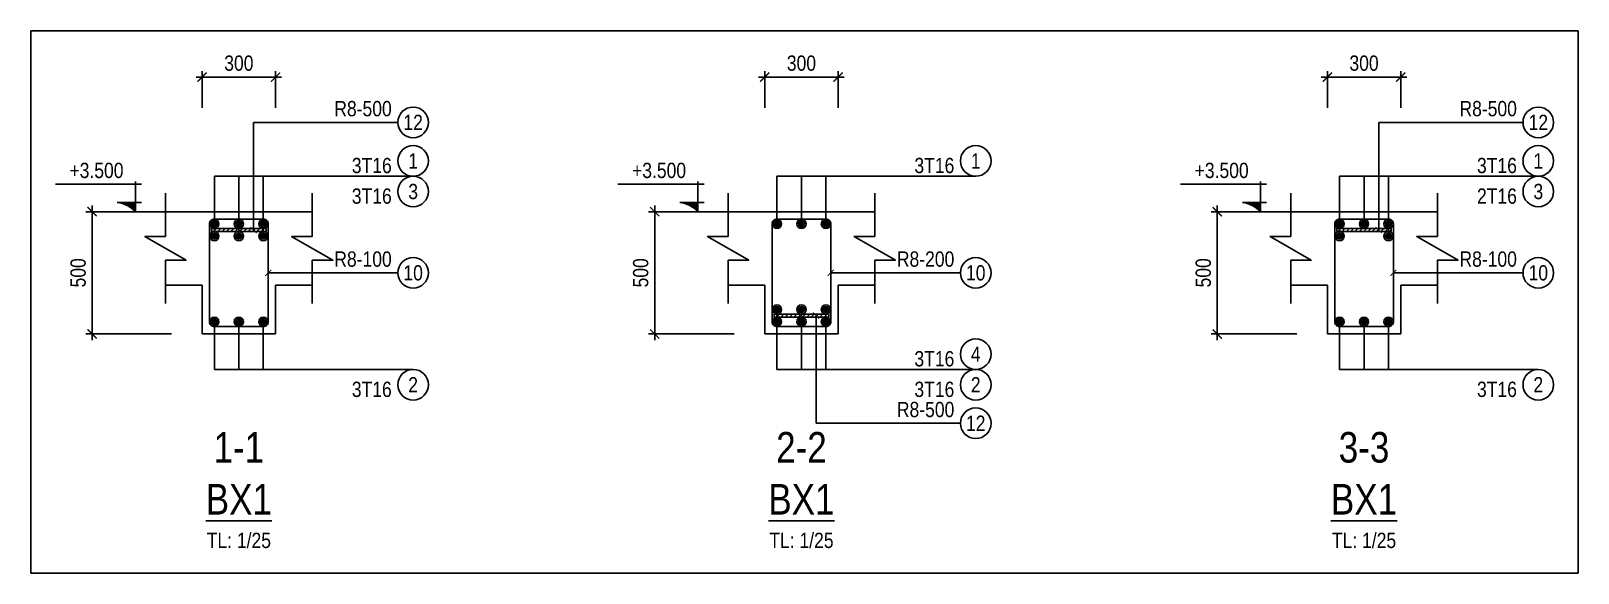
# Model space of a CAD drawing. Header units: millimetres. Extents: x -360107 to 123116000, y -52137 to 86044500.
# Drawn here: x 108546 to 114872, y 126638 to 128854 of the extents above; entities that cross this region are included whole.
import ezdxf
from ezdxf.enums import TextEntityAlignment as Align

# ---------------------------------------------------------------- set-up
doc = ezdxf.new("R2010")
doc.units = ezdxf.units.MM
doc.header["$LTSCALE"] = 100
doc.header["$MEASUREMENT"] = 0
doc.layers.get('Defpoints').update_dxf_attribs({"color": 250})
for name, color, linetype in [('04-GB-Dim', 146, 'Continuous'), ('05-GB-Hatch', 8, 'Continuous'), ('10-GB-Text', 4, 'Continuous'), ('11-GB-Cao Do', 7, 'Continuous'), ('19-GB-Tie', 210, 'Continuous')]:
    doc.layers.add(name, color=color, linetype=linetype)
for name, color, linetype, lineweight in [('18-GB-Reinf', 10, 'Continuous', 25), ('20-GB-GC', 145, 'Continuous', 25), ('21-GB-BD', 90, 'Continuous', 25), ('22-GB-NC', 8, 'Continuous', 25)]:
    doc.layers.add(name, color=color, linetype=linetype, lineweight=lineweight)
doc.layers.add('29-GB-Defpoints', color=8, linetype='Continuous', plot=False)
doc.styles.add('02-GB-VNI-Helve', font='VNI-Helve-Condense.TTF')
doc.styles.add('kata_text', font='VNI-Helve-Condense.TTF')
doc.styles.add('VNI-Helve', font='VNI-Helve-Condense.TTF')
doc.dimstyles.new('GB 25', dxfattribs={"dimscale": 0.25, "dimtxt": 250, "dimasz": 150, "dimexe": 100, "dimexo": 100, "dimgap": 100, "dimtad": 1, "dimdec": 0, "dimzin": 0, "dimdsep": 46, "dimtxsty": 'VNI-Helve', "dimblk": 'ARCHTICK', "dimcen": 100, "dimdle": 100, "dimclrd": 256, "dimclre": 256, "dimclrt": 71, "dimadec": 0, "dimazin": 0, "dimtfac": 1, "dimtdec": 0, "dimtix": 1, "dimtmove": 0, "dimatfit": 3, "dimfxl": 3.75, "dimtolj": 1, "dimtzin": 0, "dimarcsym": 0})
pattern_1 = [(45, (113066.5, 35129), (-8.8388348, 8.8388348), [])]

# ---------------------------------------------------------------- blocks, each defined once
blk = doc.blocks.new('*U20')
at = {"layer": '22-GB-NC'}
blk.add_lwpolyline([(300.8, 1.4), (65.8, 1.4), (65.8, 113.9), (-64.1, -111.1), (-64.1, 1.4), (-299.2, 1.4)], dxfattribs=at)
blk = doc.blocks.new('MC SAN')
at = {"layer": '21-GB-BD'}
for p, q in [((0, 0), (-50, 0)), ((0, -100), (-50, -100))]:
    blk.add_line(p, q, dxfattribs=at)
at = {"layer": '22-GB-NC', "xscale": 0.2500000000000001, "yscale": 0.2500000000000001, "zscale": 0.2500000000000001, "rotation": 90}
blk.add_blockref('*U20', (-49.6, -50.2), dxfattribs=at)
blk = doc.blocks.new('*U305')
at = {"layer": '19-GB-Tie'}
blk.add_lwpolyline([(0, -20), (200, -20, 0.414214), (220, 0), (220, 400, 0.414214), (200, 420), (0, 420, 0.414214), (-20, 400), (-20, 0, 0.414214)], format="xyb", close=True, dxfattribs=at)
blk = doc.blocks.new('_ArchTick')
at = {"color": 0, "linetype": 'ByBlock', "const_width": 0.15}
blk.add_lwpolyline([(-0.5, -0.5), (0.5, 0.5)], dxfattribs=at)
blk = doc.blocks.new('So hieu thep')
at = {"layer": '20-GB-GC', "color": 145}
blk.add_circle((0, 0), 200, dxfattribs=at)
at = {"layer": '10-GB-Text', "color": 141, "style": '02-GB-VNI-Helve'}
blk.add_attdef('A', text='', height=200, dxfattribs=at).set_placement((0, 0), align=Align.MIDDLE_CENTER)
blk = doc.blocks.new('CHAM THEP')
at = {"layer": '18-GB-Reinf'}
h = blk.add_hatch(color=256, dxfattribs=at)
h.dxf.hatch_style = 1
edge = h.paths.add_edge_path()
edge.add_arc((0, 0), 12.3, 0, 360)
blk.add_circle((0, 0), 12.3, dxfattribs=at)
blk = doc.blocks.new('*D306')
at = {"layer": '04-GB-Dim', "lineweight": -2, "transparency": 16777216}
for p, q in [((109221.5, 128665.5), (109571.5, 128665.5)), ((109246.5, 128540.5), (109246.5, 128690.5)), ((109546.5, 128540.5), (109546.5, 128690.5))]:
    blk.add_line(p, q, dxfattribs=at)
at = {"layer": 'Defpoints', "color": 0, "transparency": 16777216}
for p in [(109546.5, 128665.5), (109246.5, 128515.5), (109546.5, 128515.5)]:
    blk.add_point(p, dxfattribs=at)
at = {"layer": '04-GB-Dim', "lineweight": -2, "transparency": 16777216, "xscale": 37.5, "yscale": 37.5, "zscale": 37.5, "rotation": 180}
blk.add_blockref('_ArchTick', (109246.5, 128665.5), dxfattribs=at)
at = {"layer": '04-GB-Dim', "lineweight": -2, "transparency": 16777216, "xscale": 37.5, "yscale": 37.5, "zscale": 37.5}
blk.add_blockref('_ArchTick', (109546.5, 128665.5), dxfattribs=at)
at = {"layer": '04-GB-Dim', "color": 71, "transparency": 16777216, "insert": (109396.5, 128722.4), "char_height": 62.5, "attachment_point": 5, "style": 'VNI-Helve'}
blk.add_mtext('\\A1;300', dxfattribs=at)
blk = doc.blocks.new('*D307')
at = {"layer": '04-GB-Dim', "lineweight": -2, "transparency": 16777216}
for p, q in [((109121.5, 128115.5), (108771.5, 128115.5)), ((108796.5, 127590.5), (108796.5, 128140.5)), ((109121.5, 127615.5), (108771.5, 127615.5))]:
    blk.add_line(p, q, dxfattribs=at)
at = {"layer": 'Defpoints', "color": 0, "transparency": 16777216}
for p in [(108796.5, 128115.5), (109146.5, 128115.5), (109146.5, 127615.5)]:
    blk.add_point(p, dxfattribs=at)
at = {"layer": '04-GB-Dim', "lineweight": -2, "transparency": 16777216, "xscale": 37.5, "yscale": 37.5, "zscale": 37.5}
for p, rotation in [((108796.5, 128115.5), 90), ((108796.5, 127615.5), 270)]:
    blk.add_blockref('_ArchTick', p, dxfattribs=dict(at, rotation=rotation))
at = {"layer": '04-GB-Dim', "color": 71, "transparency": 16777216, "insert": (108739.6, 127865.5), "char_height": 62.5, "attachment_point": 5, "rotation": 90, "style": 'VNI-Helve'}
blk.add_mtext('\\A1;500', dxfattribs=at)
blk = doc.blocks.new('kata_block_TD')
at = {"color": 3, "lineweight": 25, "style": 'kata_text'}
blk.add_attdef('SSCALE', text='', height=2.5, dxfattribs=at).set_placement((0, -5), align=Align.CENTER)
at = {"layer": '10-GB-Text', "color": 4, "linetype": 'ByBlock', "lineweight": -2, "style": 'kata_text'}
for tag, p in [('SECTDET2', (0, 8.97)), ('SECTDET1', (0, 0.47))]:
    blk.add_attdef(tag, text='', height=5, dxfattribs=at).set_placement(p, align=Align.CENTER)
blk = doc.blocks.new('CAO DO DAM 2')
at = {"layer": '11-GB-Cao Do'}
h = blk.add_hatch(color=7, dxfattribs=at)
edge = h.paths.add_edge_path()
edge.add_line((405, -120), (523, -120))
edge.add_line((523, -120), (523, -180))
edge.add_ellipse((390, -294), major_axis=(0, 174), ratio=1, start_angle=-49.2955, end_angle=-4.9248)
at = {"layer": '11-GB-Cao Do', "color": 7}
for p, q in [((0, 0), (563, 0)), ((523, 17), (523, -180)), ((646, -180), (400, -180)), ((405, -120), (563, -120))]:
    blk.add_line(p, q, dxfattribs=at)
at = {"layer": '11-GB-Cao Do', "color": 7, "extrusion": (0, 0, -1)}
blk.add_ellipse((390, -294), major_axis=(0, 174), ratio=1, start_param=0.085793, end_param=0.860207, dxfattribs=at)
at = {"layer": '11-GB-Cao Do', "color": 7, "style": '02-GB-VNI-Helve'}
for tag, p in [('5', (269, 734)), ('4', (269, 573)), ('3', (269, 412)), ('1', (269, 251)), ('2', (269, 90))]:
    blk.add_attdef(tag, text='', height=100, dxfattribs=at).set_placement(p, align=Align.MIDDLE)
blk = doc.blocks.new('*D308')
at = {"layer": '04-GB-Dim', "lineweight": -2, "transparency": 16777216}
for p, q in [((111521.5, 128665.5), (111871.5, 128665.5)), ((111546.5, 128540.5), (111546.5, 128690.5)), ((111846.5, 128540.5), (111846.5, 128690.5))]:
    blk.add_line(p, q, dxfattribs=at)
at = {"layer": 'Defpoints', "color": 0, "transparency": 16777216}
for p in [(111846.5, 128665.5), (111546.5, 128515.5), (111846.5, 128515.5)]:
    blk.add_point(p, dxfattribs=at)
at = {"layer": '04-GB-Dim', "lineweight": -2, "transparency": 16777216, "xscale": 37.5, "yscale": 37.5, "zscale": 37.5, "rotation": 180}
blk.add_blockref('_ArchTick', (111546.5, 128665.5), dxfattribs=at)
at = {"layer": '04-GB-Dim', "lineweight": -2, "transparency": 16777216, "xscale": 37.5, "yscale": 37.5, "zscale": 37.5}
blk.add_blockref('_ArchTick', (111846.5, 128665.5), dxfattribs=at)
at = {"layer": '04-GB-Dim', "color": 71, "transparency": 16777216, "insert": (111696.5, 128722.4), "char_height": 62.5, "attachment_point": 5, "style": 'VNI-Helve'}
blk.add_mtext('\\A1;300', dxfattribs=at)
blk = doc.blocks.new('*D309')
at = {"layer": '04-GB-Dim', "lineweight": -2, "transparency": 16777216}
for p, q in [((111421.5, 128115.5), (111071.5, 128115.5)), ((111096.5, 127590.5), (111096.5, 128140.5)), ((111421.5, 127615.5), (111071.5, 127615.5))]:
    blk.add_line(p, q, dxfattribs=at)
at = {"layer": 'Defpoints', "color": 0, "transparency": 16777216}
for p in [(111096.5, 128115.5), (111446.5, 128115.5), (111446.5, 127615.5)]:
    blk.add_point(p, dxfattribs=at)
at = {"layer": '04-GB-Dim', "lineweight": -2, "transparency": 16777216, "xscale": 37.5, "yscale": 37.5, "zscale": 37.5}
for p, rotation in [((111096.5, 128115.5), 90), ((111096.5, 127615.5), 270)]:
    blk.add_blockref('_ArchTick', p, dxfattribs=dict(at, rotation=rotation))
at = {"layer": '04-GB-Dim', "color": 71, "transparency": 16777216, "insert": (111039.6, 127865.5), "char_height": 62.5, "attachment_point": 5, "rotation": 90, "style": 'VNI-Helve'}
blk.add_mtext('\\A1;500', dxfattribs=at)
blk = doc.blocks.new('*D310')
at = {"layer": '04-GB-Dim', "lineweight": -2, "transparency": 16777216}
for p, q in [((113821.5, 128665.5), (114171.5, 128665.5)), ((113846.5, 128540.5), (113846.5, 128690.5)), ((114146.5, 128540.5), (114146.5, 128690.5))]:
    blk.add_line(p, q, dxfattribs=at)
at = {"layer": 'Defpoints', "color": 0, "transparency": 16777216}
for p in [(114146.5, 128665.5), (113846.5, 128515.5), (114146.5, 128515.5)]:
    blk.add_point(p, dxfattribs=at)
at = {"layer": '04-GB-Dim', "lineweight": -2, "transparency": 16777216, "xscale": 37.5, "yscale": 37.5, "zscale": 37.5, "rotation": 180}
blk.add_blockref('_ArchTick', (113846.5, 128665.5), dxfattribs=at)
at = {"layer": '04-GB-Dim', "lineweight": -2, "transparency": 16777216, "xscale": 37.5, "yscale": 37.5, "zscale": 37.5}
blk.add_blockref('_ArchTick', (114146.5, 128665.5), dxfattribs=at)
at = {"layer": '04-GB-Dim', "color": 71, "transparency": 16777216, "insert": (113996.5, 128722.4), "char_height": 62.5, "attachment_point": 5, "style": 'VNI-Helve'}
blk.add_mtext('\\A1;300', dxfattribs=at)
blk = doc.blocks.new('*D311')
at = {"layer": '04-GB-Dim', "lineweight": -2, "transparency": 16777216}
for p, q in [((113721.5, 128115.5), (113371.5, 128115.5)), ((113396.5, 127590.5), (113396.5, 128140.5)), ((113721.5, 127615.5), (113371.5, 127615.5))]:
    blk.add_line(p, q, dxfattribs=at)
at = {"layer": 'Defpoints', "color": 0, "transparency": 16777216}
for p in [(113396.5, 128115.5), (113746.5, 128115.5), (113746.5, 127615.5)]:
    blk.add_point(p, dxfattribs=at)
at = {"layer": '04-GB-Dim', "lineweight": -2, "transparency": 16777216, "xscale": 37.5, "yscale": 37.5, "zscale": 37.5}
for p, rotation in [((113396.5, 128115.5), 90), ((113396.5, 127615.5), 270)]:
    blk.add_blockref('_ArchTick', p, dxfattribs=dict(at, rotation=rotation))
at = {"layer": '04-GB-Dim', "color": 71, "transparency": 16777216, "insert": (113339.6, 127865.5), "char_height": 62.5, "attachment_point": 5, "rotation": 90, "style": 'VNI-Helve'}
blk.add_mtext('\\A1;500', dxfattribs=at)

msp = doc.modelspace()

# ---------------------------------------------------------------- hatches: boundary and pattern name
at = {"layer": '05-GB-Hatch'}
h = msp.add_hatch(dxfattribs=at)
h.set_pattern_fill('ANSI31', color=256, scale=100, style=0)
h.set_pattern_definition(pattern_1)
h.paths.add_polyline_path([(109285, 128034.5), (109508, 128034.5), (109508, 128046.5), (109285, 128046.5)])
h = msp.add_hatch(dxfattribs=at)
h.set_pattern_fill('ANSI31', color=256, scale=100, style=0)
h.set_pattern_definition(pattern_1)
h.paths.add_polyline_path([(113885, 128034.5), (114108, 128034.5), (114108, 128046.5), (113885, 128046.5)])
h = msp.add_hatch(dxfattribs=at)
h.set_pattern_fill('ANSI31', color=256, scale=100, style=0)
h.set_pattern_definition(pattern_1)
h.paths.add_polyline_path([(111585, 127684.5), (111808, 127684.5), (111808, 127696.5), (111585, 127696.5)])

# ---------------------------------------------------------------- linework, layer by layer
for points in [[(109285, 128034.5), (109508, 128034.5), (109508, 128046.5), (109285, 128046.5)], [(113885, 128034.5), (114108, 128034.5), (114108, 128046.5), (113885, 128046.5)], [(111585, 127684.5), (111808, 127684.5), (111808, 127696.5), (111585, 127696.5)]]:
    msp.add_lwpolyline(points, close=True, dxfattribs=at)
at = {"layer": '21-GB-BD'}
for p, q in [((109246.5, 128115.5), (109546.5, 128115.5)), ((111546.5, 128115.5), (111846.5, 128115.5)), ((113846.5, 128115.5), (114146.5, 128115.5)), ((109246.5, 127615.5), (109246.5, 127815.5)), ((109546.5, 127615.5), (109546.5, 127815.5)), ((111546.5, 127615.5), (111546.5, 127815.5)), ((111846.5, 127615.5), (111846.5, 127815.5)), ((113846.5, 127615.5), (113846.5, 127815.5)), ((114146.5, 127615.5), (114146.5, 127815.5)), ((109246.5, 127615.5), (109546.5, 127615.5)), ((111546.5, 127615.5), (111846.5, 127615.5)), ((113846.5, 127615.5), (114146.5, 127615.5))]:
    msp.add_line(p, q, dxfattribs=at)
at = {"layer": '29-GB-Defpoints'}
msp.add_lwpolyline([(108546.5, 126638.2), (114871.5, 126638.2), (114871.5, 128854.3), (108546.5, 128854.3)], close=True, dxfattribs=at)

# ---------------------------------------------------------------- block references
at = {"layer": '04-GB-Dim', "xscale": 0.3125, "yscale": 0.3125}
for p in [(110109, 127865.5), (112409, 127865.5), (114709, 127865.5)]:
    msp.add_blockref('So hieu thep', p, dxfattribs=at).add_auto_attribs({'A': '10'})
at = {"layer": '10-GB-Text', "xscale": 0.3125, "yscale": 0.3125}
for p, values in [((110109, 128480.5), {'A': '12'}), ((114709, 128480.5), {'A': '12'}), ((110109, 128323), {'A': '1'}), ((112409, 128323), {'A': '1'}), ((114709, 128323), {'A': '1'}), ((110109, 128198), {'A': '3'}), ((114709, 128198), {'A': '3'}), ((112409, 127533), {'A': '4'}), ((110109, 127408), {'A': '2'}), ((112409, 127408), {'A': '2'}), ((114709, 127408), {'A': '2'}), ((112409, 127250.5), {'A': '12'})]:
    msp.add_blockref('So hieu thep', p, dxfattribs=at).add_auto_attribs(values)
at = {"layer": '10-GB-Text'}
ref = msp.add_blockref('CAO DO DAM 2', (108646.5, 128228), dxfattribs=dict(at, xscale=0.625, yscale=0.625, zscale=0.625))
ref.add_attrib('2', '+3.500', dxfattribs={"layer": '11-GB-Cao Do', "color": 7, "height": 62.5, "style": '02-GB-VNI-Helve'}).set_placement((108814.4, 128284.3), align=Align.MIDDLE)
ref = msp.add_blockref('CAO DO DAM 2', (110946.5, 128228), dxfattribs=dict(at, xscale=0.625, yscale=0.625, zscale=0.625))
ref.add_attrib('2', '+3.500', dxfattribs={"layer": '11-GB-Cao Do', "color": 7, "height": 62.5, "style": '02-GB-VNI-Helve'}).set_placement((111114.4, 128284.3), align=Align.MIDDLE)
ref = msp.add_blockref('CAO DO DAM 2', (113246.5, 128228), dxfattribs=dict(at, xscale=0.625, yscale=0.625, zscale=0.625))
ref.add_attrib('2', '+3.500', dxfattribs={"layer": '11-GB-Cao Do', "color": 7, "height": 62.5, "style": '02-GB-VNI-Helve'}).set_placement((113414.4, 128284.3), align=Align.MIDDLE)
ref = msp.add_blockref('kata_block_TD', (109396.5, 126865.5), dxfattribs=dict(at, xscale=25, yscale=25, zscale=25))
ref.add_attrib('SECTDET1', '%%UBX1', dxfattribs={"linetype": 'ByBlock', "lineweight": -2, "height": 125, "style": 'kata_text'}).set_placement((109396.5, 126877.3), align=Align.CENTER)
ref.add_attrib('SECTDET2', '1-1', dxfattribs={"color": 1, "linetype": 'ByBlock', "lineweight": -2, "height": 125, "style": 'kata_text'}).set_placement((109396.5, 127089.8), align=Align.CENTER)
ref.add_attrib('SSCALE', 'TL: 1/25', dxfattribs={"layer": '0', "color": 3, "lineweight": 25, "height": 62.5, "style": 'kata_text'}).set_placement((109396.5, 126740.5), align=Align.CENTER)
ref = msp.add_blockref('kata_block_TD', (111696.5, 126865.5), dxfattribs=dict(at, xscale=25, yscale=25, zscale=25))
ref.add_attrib('SECTDET1', '%%UBX1', dxfattribs={"linetype": 'ByBlock', "lineweight": -2, "height": 125, "style": 'kata_text'}).set_placement((111696.5, 126877.3), align=Align.CENTER)
ref.add_attrib('SECTDET2', '2-2', dxfattribs={"color": 1, "linetype": 'ByBlock', "lineweight": -2, "height": 125, "style": 'kata_text'}).set_placement((111696.5, 127089.8), align=Align.CENTER)
ref.add_attrib('SSCALE', 'TL: 1/25', dxfattribs={"layer": '0', "color": 3, "lineweight": 25, "height": 62.5, "style": 'kata_text'}).set_placement((111696.5, 126740.5), align=Align.CENTER)
ref = msp.add_blockref('kata_block_TD', (113996.5, 126865.5), dxfattribs=dict(at, xscale=25, yscale=25, zscale=25))
ref.add_attrib('SECTDET1', '%%UBX1', dxfattribs={"linetype": 'ByBlock', "lineweight": -2, "height": 125, "style": 'kata_text'}).set_placement((113996.5, 126877.3), align=Align.CENTER)
ref.add_attrib('SECTDET2', '3-3', dxfattribs={"color": 1, "linetype": 'ByBlock', "lineweight": -2, "height": 125, "style": 'kata_text'}).set_placement((113996.5, 127089.8), align=Align.CENTER)
ref.add_attrib('SSCALE', 'TL: 1/25', dxfattribs={"layer": '0', "color": 3, "lineweight": 25, "height": 62.5, "style": 'kata_text'}).set_placement((113996.5, 126740.5), align=Align.CENTER)
at = {"layer": '18-GB-Reinf'}
for p in [(109296.5, 128065.5), (109296.5, 128015.5), (109396.5, 128065.5), (109396.5, 128015.5), (109496.5, 128065.5), (109496.5, 128015.5), (111596.5, 128065.5), (111696.5, 128065.5), (111796.5, 128065.5), (113896.5, 128065.5), (113896.5, 128015.5), (113996.5, 128065.5), (114096.5, 128065.5), (114096.5, 128015.5), (111596.5, 127715.5), (111696.5, 127715.5), (111796.5, 127715.5), (109296.5, 127665.5), (109396.5, 127665.5), (109496.5, 127665.5), (111596.5, 127665.5), (111696.5, 127665.5), (111796.5, 127665.5), (113896.5, 127665.5), (113996.5, 127665.5), (114096.5, 127665.5)]:
    msp.add_blockref('CHAM THEP', p, dxfattribs=at)
at = {"layer": '19-GB-Tie'}
for p in [(109296.5, 127665.5), (111596.5, 127665.5), (113896.5, 127665.5)]:
    msp.add_blockref('*U305', p, dxfattribs=at)
at = {"layer": '21-GB-BD', "xscale": 3, "yscale": 3}
for p in [(109246.5, 128115.5), (111546.5, 128115.5), (113846.5, 128115.5)]:
    msp.add_blockref('MC SAN', p, dxfattribs=at)
at = {"layer": '21-GB-BD', "xscale": 3, "yscale": 3, "rotation": 179.9999999662073}
for p in [(109546.5, 127815.5), (111846.5, 127815.5), (114146.5, 127815.5)]:
    msp.add_blockref('MC SAN', p, dxfattribs=at)

# ---------------------------------------------------------------- texts
at = {"layer": '10-GB-Text', "color": 2, "style": '02-GB-VNI-Helve'}
for s, p in [('R8-500', (110021.5, 128505.5)), ('R8-500', (114621.5, 128505.5)), ('3T16', (110021.5, 128273)), ('3T16', (112321.5, 128273)), ('3T16', (114621.5, 128273)), ('3T16', (110021.5, 128148)), ('2T16', (114621.5, 128148)), ('R8-100', (110021.5, 127890.5)), ('R8-200', (112321.5, 127890.5)), ('R8-100', (114621.5, 127890.5)), ('3T16', (112321.5, 127483)), ('3T16', (110021.5, 127358)), ('3T16', (112321.5, 127358)), ('3T16', (114621.5, 127358)), ('R8-500', (112321.5, 127275.5))]:
    msp.add_text(s, height=62.5, dxfattribs=at).set_placement(p, align=Align.RIGHT)

# ---------------------------------------------------------------- dimensions: what is measured, and where the dimension line sits
at = {"layer": '04-GB-Dim'}
for p1, p2, distance, picture, middle in [((109246.5, 128515.5), (109546.5, 128515.5), 150, '*D306', (109396.5, 128722.4)), ((111546.5, 128515.5), (111846.5, 128515.5), 150, '*D308', (111696.5, 128722.4)), ((113846.5, 128515.5), (114146.5, 128515.5), 150, '*D310', (113996.5, 128722.4)), ((109146.5, 127615.5), (109146.5, 128115.5), 350, '*D307', (108739.6, 127865.5)), ((111446.5, 127615.5), (111446.5, 128115.5), 350, '*D309', (111039.6, 127865.5)), ((113746.5, 127615.5), (113746.5, 128115.5), 350, '*D311', (113339.6, 127865.5))]:
    dim = msp.add_aligned_dim(p1=p1, p2=p2, distance=distance, dimstyle='GB 25', dxfattribs=at)
    dim.commit()
    dim.dimension.update_dxf_attribs({"geometry": picture, "text_midpoint": middle})

# ---------------------------------------------------------------- leaders
for points, override in [([(109456.5, 128040.5), (109456.5, 128480.5), (110046.5, 128480.5)], {"dimasz": 100, "dimldrblk": 'ArchTick'}), ([(114056.5, 128040.5), (114056.5, 128480.5), (114646.5, 128480.5)], {"dimasz": 100, "dimldrblk": 'ArchTick'}), ([(109296.5, 128065.5), (109296.5, 128260.5), (110109, 128260.5)], {"dimasz": 150, "dimldrblk": 'Origin'}), ([(109296.5, 128015.5), (109296.5, 128260.5), (110109, 128260.5)], {"dimasz": 150, "dimldrblk": 'Origin'}), ([(109396.5, 128065.5), (109396.5, 128260.5), (110109, 128260.5)], {"dimasz": 150, "dimldrblk": 'Origin'}), ([(109396.5, 128015.5), (109396.5, 128260.5), (110109, 128260.5)], {"dimasz": 150, "dimldrblk": 'Origin'}), ([(109496.5, 128065.5), (109496.5, 128260.5), (110109, 128260.5)], {"dimasz": 150, "dimldrblk": 'Origin'}), ([(109496.5, 128015.5), (109496.5, 128260.5), (110109, 128260.5)], {"dimasz": 150, "dimldrblk": 'Origin'}), ([(111596.5, 128065.5), (111596.5, 128260.5), (112409, 128260.5)], {"dimasz": 150, "dimldrblk": 'Origin'}), ([(111696.5, 128065.5), (111696.5, 128260.5), (112409, 128260.5)], {"dimasz": 150, "dimldrblk": 'Origin'}), ([(111796.5, 128065.5), (111796.5, 128260.5), (112409, 128260.5)], {"dimasz": 150, "dimldrblk": 'Origin'}), ([(113896.5, 128065.5), (113896.5, 128260.5), (114709, 128260.5)], {"dimasz": 150, "dimldrblk": 'Origin'}), ([(113896.5, 128015.5), (113896.5, 128260.5), (114709, 128260.5)], {"dimasz": 150, "dimldrblk": 'Origin'}), ([(113996.5, 128065.5), (113996.5, 128260.5), (114709, 128260.5)], {"dimasz": 150, "dimldrblk": 'Origin'}), ([(114096.5, 128065.5), (114096.5, 128260.5), (114709, 128260.5)], {"dimasz": 150, "dimldrblk": 'Origin'}), ([(114096.5, 128015.5), (114096.5, 128260.5), (114709, 128260.5)], {"dimasz": 150, "dimldrblk": 'Origin'}), ([(109516.5, 127865.5), (109566.5, 127865.5), (110046.5, 127865.5)], {"dimasz": 100, "dimldrblk": 'ArchTick'}), ([(111816.5, 127865.5), (111866.5, 127865.5), (112346.5, 127865.5)], {"dimasz": 100, "dimldrblk": 'ArchTick'}), ([(114116.5, 127865.5), (114166.5, 127865.5), (114646.5, 127865.5)], {"dimasz": 100, "dimldrblk": 'ArchTick'}), ([(111596.5, 127715.5), (111596.5, 127470.5), (112409, 127470.5)], {"dimasz": 150, "dimldrblk": 'Origin'}), ([(111696.5, 127715.5), (111696.5, 127470.5), (112409, 127470.5)], {"dimasz": 150, "dimldrblk": 'Origin'}), ([(111756.5, 127690.5), (111756.5, 127250.5), (112346.5, 127250.5)], {"dimasz": 100, "dimldrblk": 'ArchTick'}), ([(111796.5, 127715.5), (111796.5, 127470.5), (112409, 127470.5)], {"dimasz": 150, "dimldrblk": 'Origin'}), ([(109296.5, 127665.5), (109296.5, 127470.5), (110109, 127470.5)], {"dimasz": 150, "dimldrblk": 'Origin'}), ([(109396.5, 127665.5), (109396.5, 127470.5), (110109, 127470.5)], {"dimasz": 150, "dimldrblk": 'Origin'}), ([(109496.5, 127665.5), (109496.5, 127470.5), (110109, 127470.5)], {"dimasz": 150, "dimldrblk": 'Origin'}), ([(111596.5, 127665.5), (111596.5, 127470.5), (112409, 127470.5)], {"dimasz": 150, "dimldrblk": 'Origin'}), ([(111696.5, 127665.5), (111696.5, 127470.5), (112409, 127470.5)], {"dimasz": 150, "dimldrblk": 'Origin'}), ([(111796.5, 127665.5), (111796.5, 127470.5), (112409, 127470.5)], {"dimasz": 150, "dimldrblk": 'Origin'}), ([(113896.5, 127665.5), (113896.5, 127470.5), (114709, 127470.5)], {"dimasz": 150, "dimldrblk": 'Origin'}), ([(113996.5, 127665.5), (113996.5, 127470.5), (114709, 127470.5)], {"dimasz": 150, "dimldrblk": 'Origin'}), ([(114096.5, 127665.5), (114096.5, 127470.5), (114709, 127470.5)], {"dimasz": 150, "dimldrblk": 'Origin'})]:
    msp.add_leader(points, dimstyle='GB 25', override=override, dxfattribs=at)

doc.saveas('drawing.dxf')
